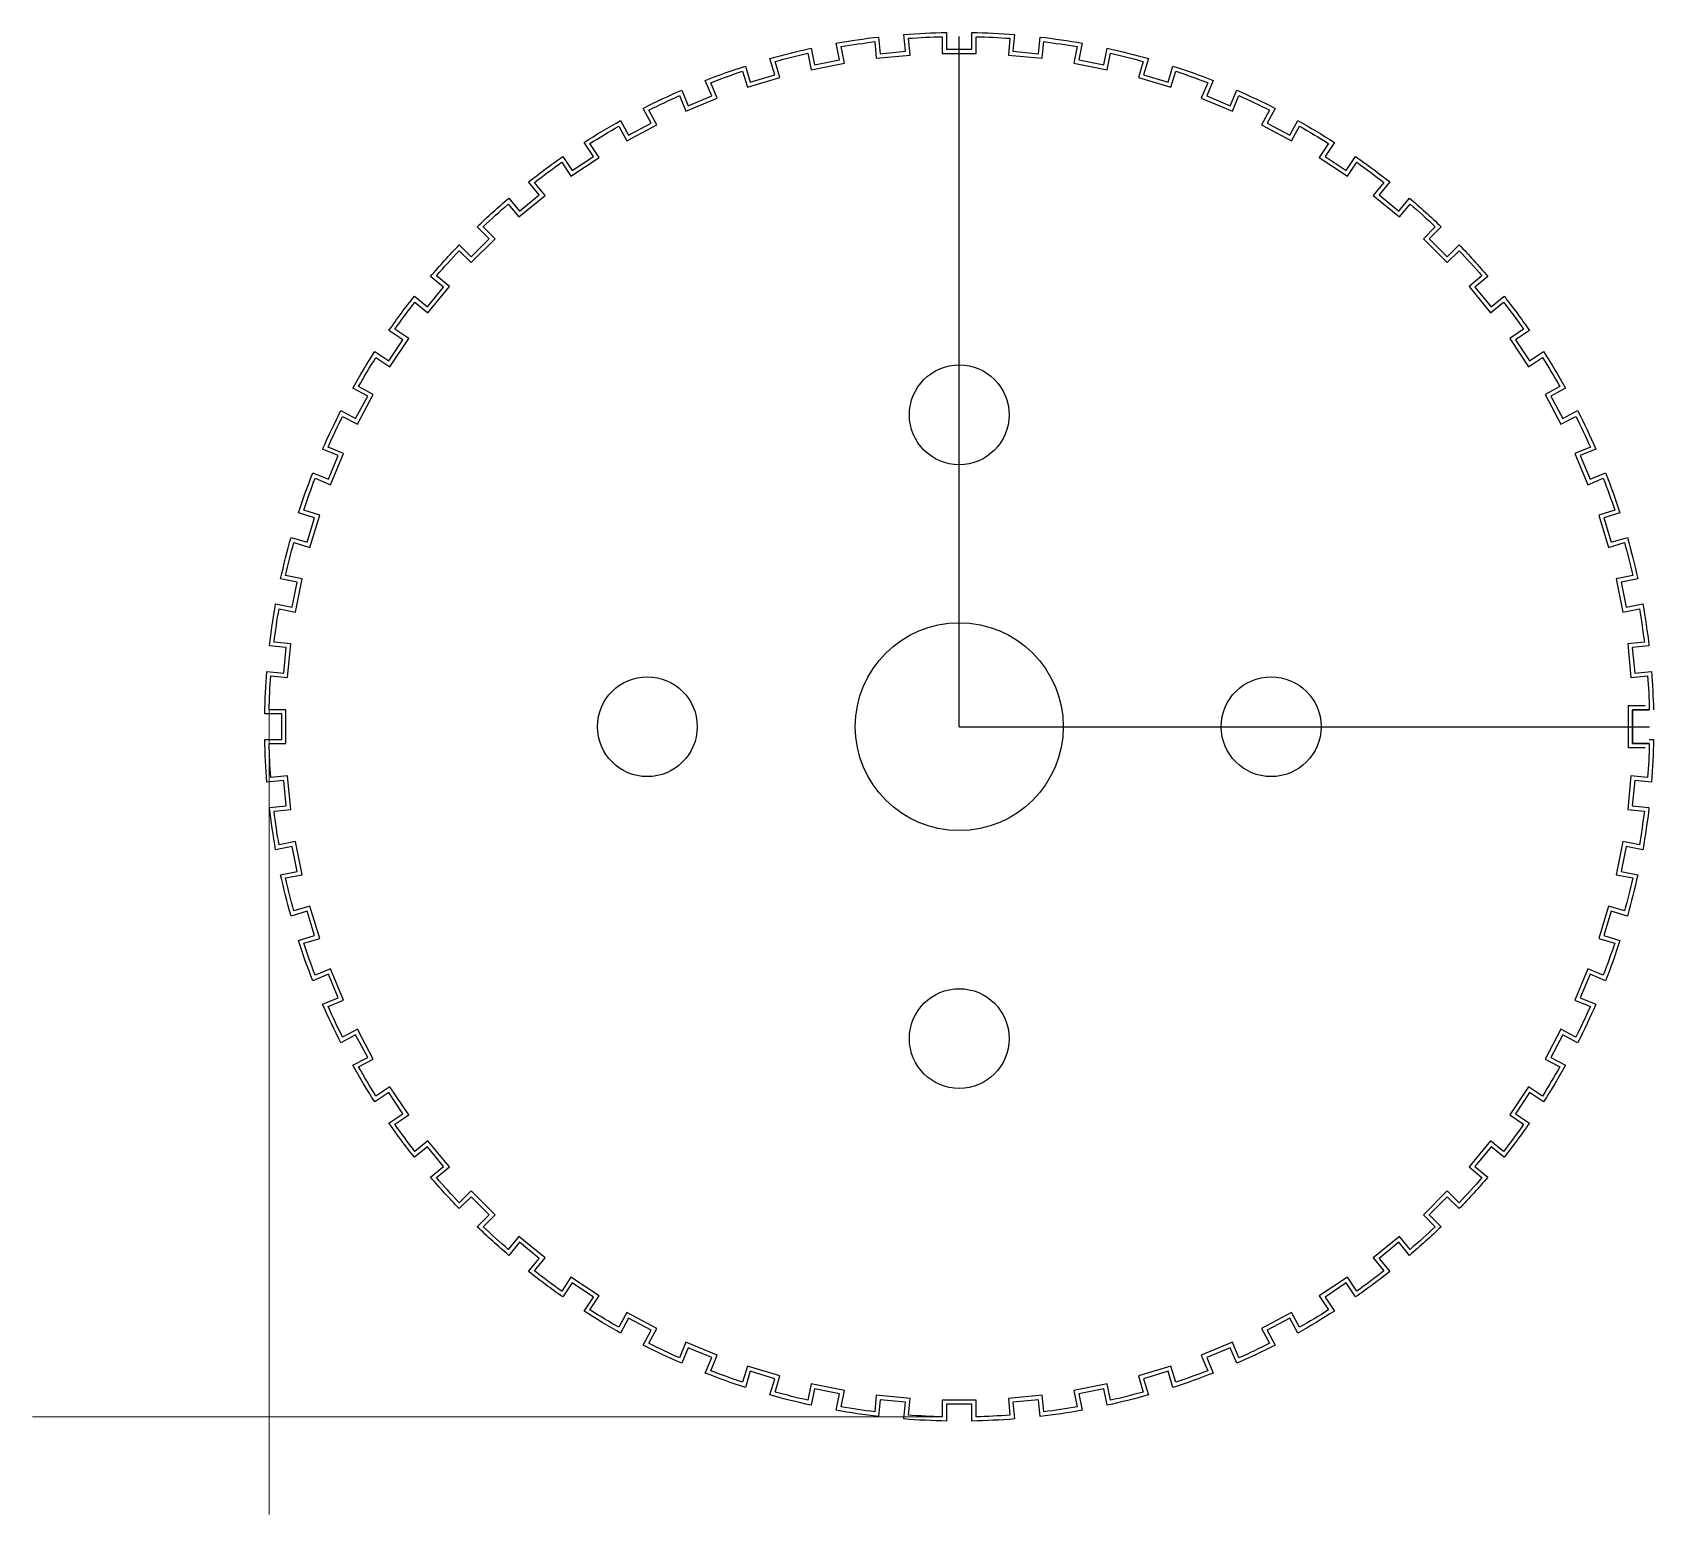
# Model space of a CAD drawing. Extents: x -0.28 to 1.66, y -0.12 to 1.66.
import ezdxf

# ---------------------------------------------------------------- set-up
doc = ezdxf.new("R2010")
doc.units = 0
doc.header["$MEASUREMENT"] = 0
doc.layers.add('holes', color=1, linetype='Continuous')
doc.layers.add('outline', color=3, linetype='Continuous')

msp = doc.modelspace()

# ---------------------------------------------------------------- linework, layer by layer
at = {"linetype": 'Continuous'}
for q in [(0.8298, 1.6598), (1.6598, 0.8298)]:
    msp.add_line((0.8298, 0.8298), q, dxfattribs=at)
at = {"linetype": 'Continuous', "flags": 128}
msp.add_lwpolyline([(1.6595, 0.8094), (1.6394, 0.8094), (1.6394, 0.8501), (1.6595, 0.8501), (1.6394, 0.8501), (1.6394, 0.8094), (1.6595, 0.8094, -0.012284), (1.6575, 0.7687), (1.6374, 0.7706), (1.6335, 0.7301), (1.6535, 0.7282, -0.012284), (1.6475, 0.6878), (1.6278, 0.6918), (1.6198, 0.6518), (1.6396, 0.6479, -0.012284), (1.6297, 0.6084), (1.6104, 0.6142), (1.5986, 0.5753), (1.6179, 0.5694, -0.012284), (1.6041, 0.531), (1.5855, 0.5387), (1.5699, 0.5011), (1.5886, 0.4934, -0.012284), (1.5711, 0.4566), (1.5533, 0.4661), (1.5342, 0.4302), (1.5519, 0.4207, -0.012284), (1.531, 0.3857), (1.5142, 0.3969), (1.4916, 0.363), (1.5084, 0.3518, -0.012284), (1.4841, 0.3191), (1.4685, 0.3319), (1.4427, 0.3004), (1.4582, 0.2876, -0.012284), (1.4309, 0.2574), (1.4166, 0.2717), (1.3878, 0.2429), (1.4021, 0.2286, -0.012284), (1.3719, 0.2013), (1.3591, 0.2168), (1.3276, 0.191), (1.3404, 0.1754, -0.012284), (1.3077, 0.1511), (1.2965, 0.1679), (1.2626, 0.1453), (1.2738, 0.1285, -0.012284), (1.2388, 0.1076), (1.2293, 0.1253), (1.1934, 0.1062), (1.2029, 0.0884, -0.012284), (1.1661, 0.0709), (1.1584, 0.0896), (1.1208, 0.074), (1.1285, 0.0554, -0.012284), (1.0901, 0.0416), (1.0842, 0.0609), (1.0453, 0.0491), (1.0511, 0.0298, -0.012284), (1.0116, 0.0199), (1.0077, 0.0397), (0.9677, 0.0317), (0.9717, 0.012, -0.012284), (0.9313, 0.006), (0.9294, 0.026), (0.8889, 0.0221), (0.8908, 0.002, -0.012284), (0.8501, 0), (0.8501, 0.0202), (0.8094, 0.0202), (0.8094, 0, -0.012284), (0.7687, 0.002), (0.7706, 0.0221), (0.7301, 0.026), (0.7282, 0.006, -0.012284), (0.6878, 0.012), (0.6918, 0.0317), (0.6518, 0.0397), (0.6479, 0.0199, -0.012284), (0.6084, 0.0298), (0.6142, 0.0491), (0.5753, 0.0609), (0.5694, 0.0416, -0.012284), (0.531, 0.0554), (0.5387, 0.074), (0.5011, 0.0896), (0.4934, 0.0709, -0.012284), (0.4566, 0.0884), (0.4661, 0.1062), (0.4302, 0.1253), (0.4207, 0.1076, -0.012284), (0.3857, 0.1285), (0.3969, 0.1453), (0.363, 0.1679), (0.3518, 0.1511, -0.012284), (0.3191, 0.1754), (0.3319, 0.191), (0.3004, 0.2168), (0.2876, 0.2013, -0.012284), (0.2574, 0.2286), (0.2717, 0.2429), (0.2429, 0.2717), (0.2286, 0.2574, -0.012284), (0.2013, 0.2876), (0.2168, 0.3004), (0.191, 0.3319), (0.1754, 0.3191, -0.012284), (0.1511, 0.3518), (0.1679, 0.363), (0.1453, 0.3969), (0.1285, 0.3857, -0.012284), (0.1076, 0.4207), (0.1253, 0.4302), (0.1062, 0.4661), (0.0884, 0.4566, -0.012284), (0.0709, 0.4934), (0.0896, 0.5011), (0.074, 0.5387), (0.0554, 0.531, -0.012284), (0.0416, 0.5694), (0.0609, 0.5753), (0.0491, 0.6142), (0.0298, 0.6084, -0.012284), (0.0199, 0.6479), (0.0397, 0.6518), (0.0317, 0.6918), (0.012, 0.6878, -0.012284), (0.006, 0.7282), (0.026, 0.7301), (0.0221, 0.7706), (0.002, 0.7687, -0.012284), (0, 0.8094), (0.0202, 0.8094), (0.0202, 0.8501), (0, 0.8501, -0.012284), (0.002, 0.8908), (0.0221, 0.8889), (0.026, 0.9294), (0.006, 0.9313, -0.012284), (0.012, 0.9717), (0.0317, 0.9677), (0.0397, 1.0077), (0.0199, 1.0116, -0.012284), (0.0298, 1.0511), (0.0491, 1.0453), (0.0609, 1.0842), (0.0416, 1.0901, -0.012284), (0.0554, 1.1285), (0.074, 1.1208), (0.0896, 1.1584), (0.0709, 1.1661, -0.012284), (0.0884, 1.2029), (0.1062, 1.1934), (0.1253, 1.2293), (0.1076, 1.2388, -0.012284), (0.1285, 1.2738), (0.1453, 1.2626), (0.1679, 1.2965), (0.1511, 1.3077, -0.012284), (0.1754, 1.3404), (0.191, 1.3276), (0.2168, 1.3591), (0.2013, 1.3719, -0.012284), (0.2286, 1.4021), (0.2429, 1.3878), (0.2717, 1.4166), (0.2574, 1.4309, -0.012284), (0.2876, 1.4582), (0.3004, 1.4427), (0.3319, 1.4685), (0.3191, 1.4841, -0.012284), (0.3518, 1.5084), (0.363, 1.4916), (0.3969, 1.5142), (0.3857, 1.531, -0.012284), (0.4207, 1.5519), (0.4302, 1.5342), (0.4661, 1.5533), (0.4566, 1.5711, -0.012284), (0.4934, 1.5886), (0.5011, 1.5699), (0.5387, 1.5855), (0.531, 1.6041, -0.012284), (0.5694, 1.6179), (0.5753, 1.5986), (0.6142, 1.6104), (0.6084, 1.6297, -0.012284), (0.6479, 1.6396), (0.6518, 1.6198), (0.6918, 1.6278), (0.6878, 1.6475, -0.012284), (0.7282, 1.6535), (0.7301, 1.6335), (0.7706, 1.6374), (0.7687, 1.6575, -0.012284), (0.8094, 1.6595), (0.8094, 1.6394), (0.8501, 1.6394), (0.8501, 1.6595, -0.012284), (0.8908, 1.6575), (0.8889, 1.6374), (0.9294, 1.6335), (0.9313, 1.6535, -0.012284), (0.9717, 1.6475), (0.9677, 1.6278), (1.0077, 1.6198), (1.0116, 1.6396, -0.012284), (1.0511, 1.6297), (1.0453, 1.6104), (1.0842, 1.5986), (1.0901, 1.6179, -0.012284), (1.1285, 1.6041), (1.1208, 1.5855), (1.1584, 1.5699), (1.1661, 1.5886, -0.012284), (1.2029, 1.5711), (1.1934, 1.5533), (1.2293, 1.5342), (1.2388, 1.5519, -0.012284), (1.2738, 1.531), (1.2626, 1.5142), (1.2965, 1.4916), (1.3077, 1.5084, -0.012284), (1.3404, 1.4841), (1.3276, 1.4685), (1.3591, 1.4427), (1.3719, 1.4582, -0.012284), (1.4021, 1.4309), (1.3878, 1.4166), (1.4166, 1.3878), (1.4309, 1.4021, -0.012284), (1.4582, 1.3719), (1.4427, 1.3591), (1.4685, 1.3276), (1.4841, 1.3404, -0.012284), (1.5084, 1.3077), (1.4916, 1.2965), (1.5142, 1.2626), (1.531, 1.2738, -0.012284), (1.5519, 1.2388), (1.5342, 1.2293), (1.5533, 1.1934), (1.5711, 1.2029, -0.012284), (1.5886, 1.1661), (1.5699, 1.1584), (1.5855, 1.1208), (1.6041, 1.1285, -0.012284), (1.6179, 1.0901), (1.5986, 1.0842), (1.6104, 1.0453), (1.6297, 1.0511, -0.012284), (1.6396, 1.0116), (1.6198, 1.0077), (1.6278, 0.9677), (1.6475, 0.9717, -0.012284), (1.6535, 0.9313), (1.6335, 0.9294), (1.6374, 0.8889), (1.6575, 0.8908, -0.012284), (1.6595, 0.8501)], format="xyb", dxfattribs=at)
at = {"linetype": 'Continuous', "lineweight": 0, "flags": 128}
for points in [[(0, 0.8501), (0, -0.1176)], [(0.8094, 0), (-0.2845, 0)]]:
    msp.add_lwpolyline(points, dxfattribs=at)
at = {"layer": 'holes', "linetype": 'Continuous'}
for centre, radius in [((0.8298, 1.2048), 0.06), ((0.8298, 1.2048), 0.06), ((0.8298, 0.8298), 0.125), ((0.8298, 0.8298), 0.125), ((0.4548, 0.8298), 0.06), ((0.4548, 0.8298), 0.06), ((1.2048, 0.8298), 0.06), ((1.2048, 0.8298), 0.06), ((0.8298, 0.4548), 0.06), ((0.8298, 0.4548), 0.06)]:
    msp.add_circle(centre, radius, dxfattribs=at)
at = {"layer": 'outline', "linetype": 'Continuous', "flags": 128}
msp.add_lwpolyline([(1.6595, 0.8144), (1.6646, 0.8144, -0.015353), (1.6621, 0.7632), (1.6419, 0.7652), (1.6389, 0.7346), (1.6591, 0.7326, -0.015353), (1.6516, 0.6819), (1.6317, 0.6859), (1.6257, 0.6558), (1.6456, 0.6518, -0.015353), (1.6331, 0.6021), (1.6137, 0.608), (1.6048, 0.5786), (1.6242, 0.5727, -0.015353), (1.6069, 0.5244), (1.5882, 0.5322), (1.5765, 0.5038), (1.5952, 0.4961, -0.015353), (1.5733, 0.4497), (1.5554, 0.4593), (1.5409, 0.4322), (1.5588, 0.4227, -0.015353), (1.5324, 0.3787), (1.5156, 0.3899), (1.4985, 0.3644), (1.5154, 0.3532, -0.015353), (1.4848, 0.312), (1.4692, 0.3248), (1.4497, 0.3011), (1.4654, 0.2883, -0.015353), (1.4309, 0.2503), (1.4166, 0.2646), (1.3949, 0.2429), (1.4092, 0.2286, -0.015353), (1.3712, 0.1941), (1.3584, 0.2098), (1.3347, 0.1903), (1.3475, 0.1747, -0.015353), (1.3063, 0.1441), (1.2951, 0.161), (1.2696, 0.1439), (1.2808, 0.1271, -0.015353), (1.2368, 0.1007), (1.2273, 0.1186), (1.2002, 0.1041), (1.2098, 0.0862, -0.015353), (1.1634, 0.0643), (1.1557, 0.083), (1.1273, 0.0713), (1.1351, 0.0526, -0.015353), (1.0868, 0.0353), (1.0809, 0.0547), (1.0515, 0.0458), (1.0574, 0.0264, -0.015353), (1.0077, 0.0139), (1.0037, 0.0338), (0.9736, 0.0278), (0.9776, 0.0079, -0.015353), (0.9269, 0.0004), (0.9249, 0.0206), (0.8943, 0.0176), (0.8963, -0.0026, -0.015353), (0.8451, -0.0051), (0.8451, 0.0152), (0.8144, 0.0152), (0.8144, -0.0051, -0.015353), (0.7632, -0.0026), (0.7652, 0.0176), (0.7346, 0.0206), (0.7326, 0.0004, -0.015353), (0.6819, 0.0079), (0.6859, 0.0278), (0.6558, 0.0338), (0.6518, 0.0139, -0.015353), (0.6021, 0.0264), (0.608, 0.0458), (0.5786, 0.0547), (0.5727, 0.0353, -0.015353), (0.5244, 0.0526), (0.5322, 0.0713), (0.5038, 0.083), (0.4961, 0.0643, -0.015353), (0.4497, 0.0862), (0.4593, 0.1041), (0.4322, 0.1186), (0.4227, 0.1007, -0.015353), (0.3787, 0.1271), (0.3899, 0.1439), (0.3644, 0.161), (0.3532, 0.1441, -0.015353), (0.312, 0.1747), (0.3248, 0.1903), (0.3011, 0.2098), (0.2883, 0.1941, -0.015353), (0.2503, 0.2286), (0.2646, 0.2429), (0.2429, 0.2646), (0.2286, 0.2503, -0.015353), (0.1941, 0.2883), (0.2098, 0.3011), (0.1903, 0.3248), (0.1747, 0.312, -0.015353), (0.1441, 0.3532), (0.161, 0.3644), (0.1439, 0.3899), (0.1271, 0.3787, -0.015353), (0.1007, 0.4227), (0.1186, 0.4322), (0.1041, 0.4593), (0.0862, 0.4497, -0.015353), (0.0643, 0.4961), (0.083, 0.5038), (0.0713, 0.5322), (0.0526, 0.5244, -0.015353), (0.0353, 0.5727), (0.0547, 0.5786), (0.0458, 0.608), (0.0264, 0.6021, -0.015353), (0.0139, 0.6518), (0.0338, 0.6558), (0.0278, 0.6859), (0.0079, 0.6819, -0.015353), (0.0004, 0.7326), (0.0206, 0.7346), (0.0176, 0.7652), (-0.0026, 0.7632, -0.015353), (-0.0051, 0.8144), (0.0152, 0.8144), (0.0152, 0.8451), (-0.0051, 0.8451, -0.015353), (-0.0026, 0.8963), (0.0176, 0.8943), (0.0206, 0.9249), (0.0004, 0.9269, -0.015353), (0.0079, 0.9776), (0.0278, 0.9736), (0.0338, 1.0037), (0.0139, 1.0077, -0.015353), (0.0264, 1.0574), (0.0458, 1.0515), (0.0547, 1.0809), (0.0353, 1.0868, -0.015353), (0.0526, 1.1351), (0.0713, 1.1273), (0.083, 1.1557), (0.0643, 1.1634, -0.015353), (0.0862, 1.2098), (0.1041, 1.2002), (0.1186, 1.2273), (0.1007, 1.2368, -0.015353), (0.1271, 1.2808), (0.1439, 1.2696), (0.161, 1.2951), (0.1441, 1.3063, -0.015353), (0.1747, 1.3475), (0.1903, 1.3347), (0.2098, 1.3584), (0.1941, 1.3712, -0.015353), (0.2286, 1.4092), (0.2429, 1.3949), (0.2646, 1.4166), (0.2503, 1.4309, -0.015353), (0.2883, 1.4654), (0.3011, 1.4497), (0.3248, 1.4692), (0.312, 1.4848, -0.015353), (0.3532, 1.5154), (0.3644, 1.4985), (0.3899, 1.5156), (0.3787, 1.5324, -0.015353), (0.4227, 1.5588), (0.4322, 1.5409), (0.4593, 1.5554), (0.4497, 1.5733, -0.015353), (0.4961, 1.5952), (0.5038, 1.5765), (0.5322, 1.5882), (0.5244, 1.6069, -0.015353), (0.5727, 1.6242), (0.5786, 1.6048), (0.608, 1.6137), (0.6021, 1.6331, -0.015353), (0.6518, 1.6456), (0.6558, 1.6257), (0.6859, 1.6317), (0.6819, 1.6516, -0.015353), (0.7326, 1.6591), (0.7346, 1.6389), (0.7652, 1.6419), (0.7632, 1.6621, -0.015353), (0.8144, 1.6646), (0.8144, 1.6444), (0.8451, 1.6444), (0.8451, 1.6646, -0.015353), (0.8963, 1.6621), (0.8943, 1.6419), (0.9249, 1.6389), (0.9269, 1.6591, -0.015353), (0.9776, 1.6516), (0.9736, 1.6317), (1.0037, 1.6257), (1.0077, 1.6456, -0.015353), (1.0574, 1.6331), (1.0515, 1.6137), (1.0809, 1.6048), (1.0868, 1.6242, -0.015353), (1.1351, 1.6069), (1.1273, 1.5882), (1.1557, 1.5765), (1.1634, 1.5952, -0.015353), (1.2098, 1.5733), (1.2002, 1.5554), (1.2273, 1.5409), (1.2368, 1.5588, -0.015353), (1.2808, 1.5324), (1.2696, 1.5156), (1.2951, 1.4985), (1.3063, 1.5154, -0.015353), (1.3475, 1.4848), (1.3347, 1.4692), (1.3584, 1.4497), (1.3712, 1.4654, -0.015353), (1.4092, 1.4309), (1.3949, 1.4166), (1.4166, 1.3949), (1.4309, 1.4092, -0.015353), (1.4654, 1.3712), (1.4497, 1.3584), (1.4692, 1.3347), (1.4848, 1.3475, -0.015353), (1.5154, 1.3063), (1.4985, 1.2951), (1.5156, 1.2696), (1.5324, 1.2808, -0.015353), (1.5588, 1.2368), (1.5409, 1.2273), (1.5554, 1.2002), (1.5733, 1.2098, -0.015353), (1.5952, 1.1634), (1.5765, 1.1557), (1.5882, 1.1273), (1.6069, 1.1351, -0.015353), (1.6242, 1.0868), (1.6048, 1.0809), (1.6137, 1.0515), (1.6331, 1.0574, -0.015353), (1.6456, 1.0077), (1.6257, 1.0037), (1.6317, 0.9736), (1.6516, 0.9776, -0.015353), (1.6591, 0.9269), (1.6389, 0.9249), (1.6419, 0.8943), (1.6621, 0.8963, -0.013818), (1.6645, 0.8502, -0.013818)], format="xyb", dxfattribs=at)
for points in [[(1.6344, 0.8551), (1.6544, 0.8551)], [(1.6344, 0.8044), (1.6344, 0.8551)], [(1.6544, 0.8044), (1.6344, 0.8044)]]:
    msp.add_lwpolyline(points, dxfattribs=at)

doc.saveas('drawing.dxf')
